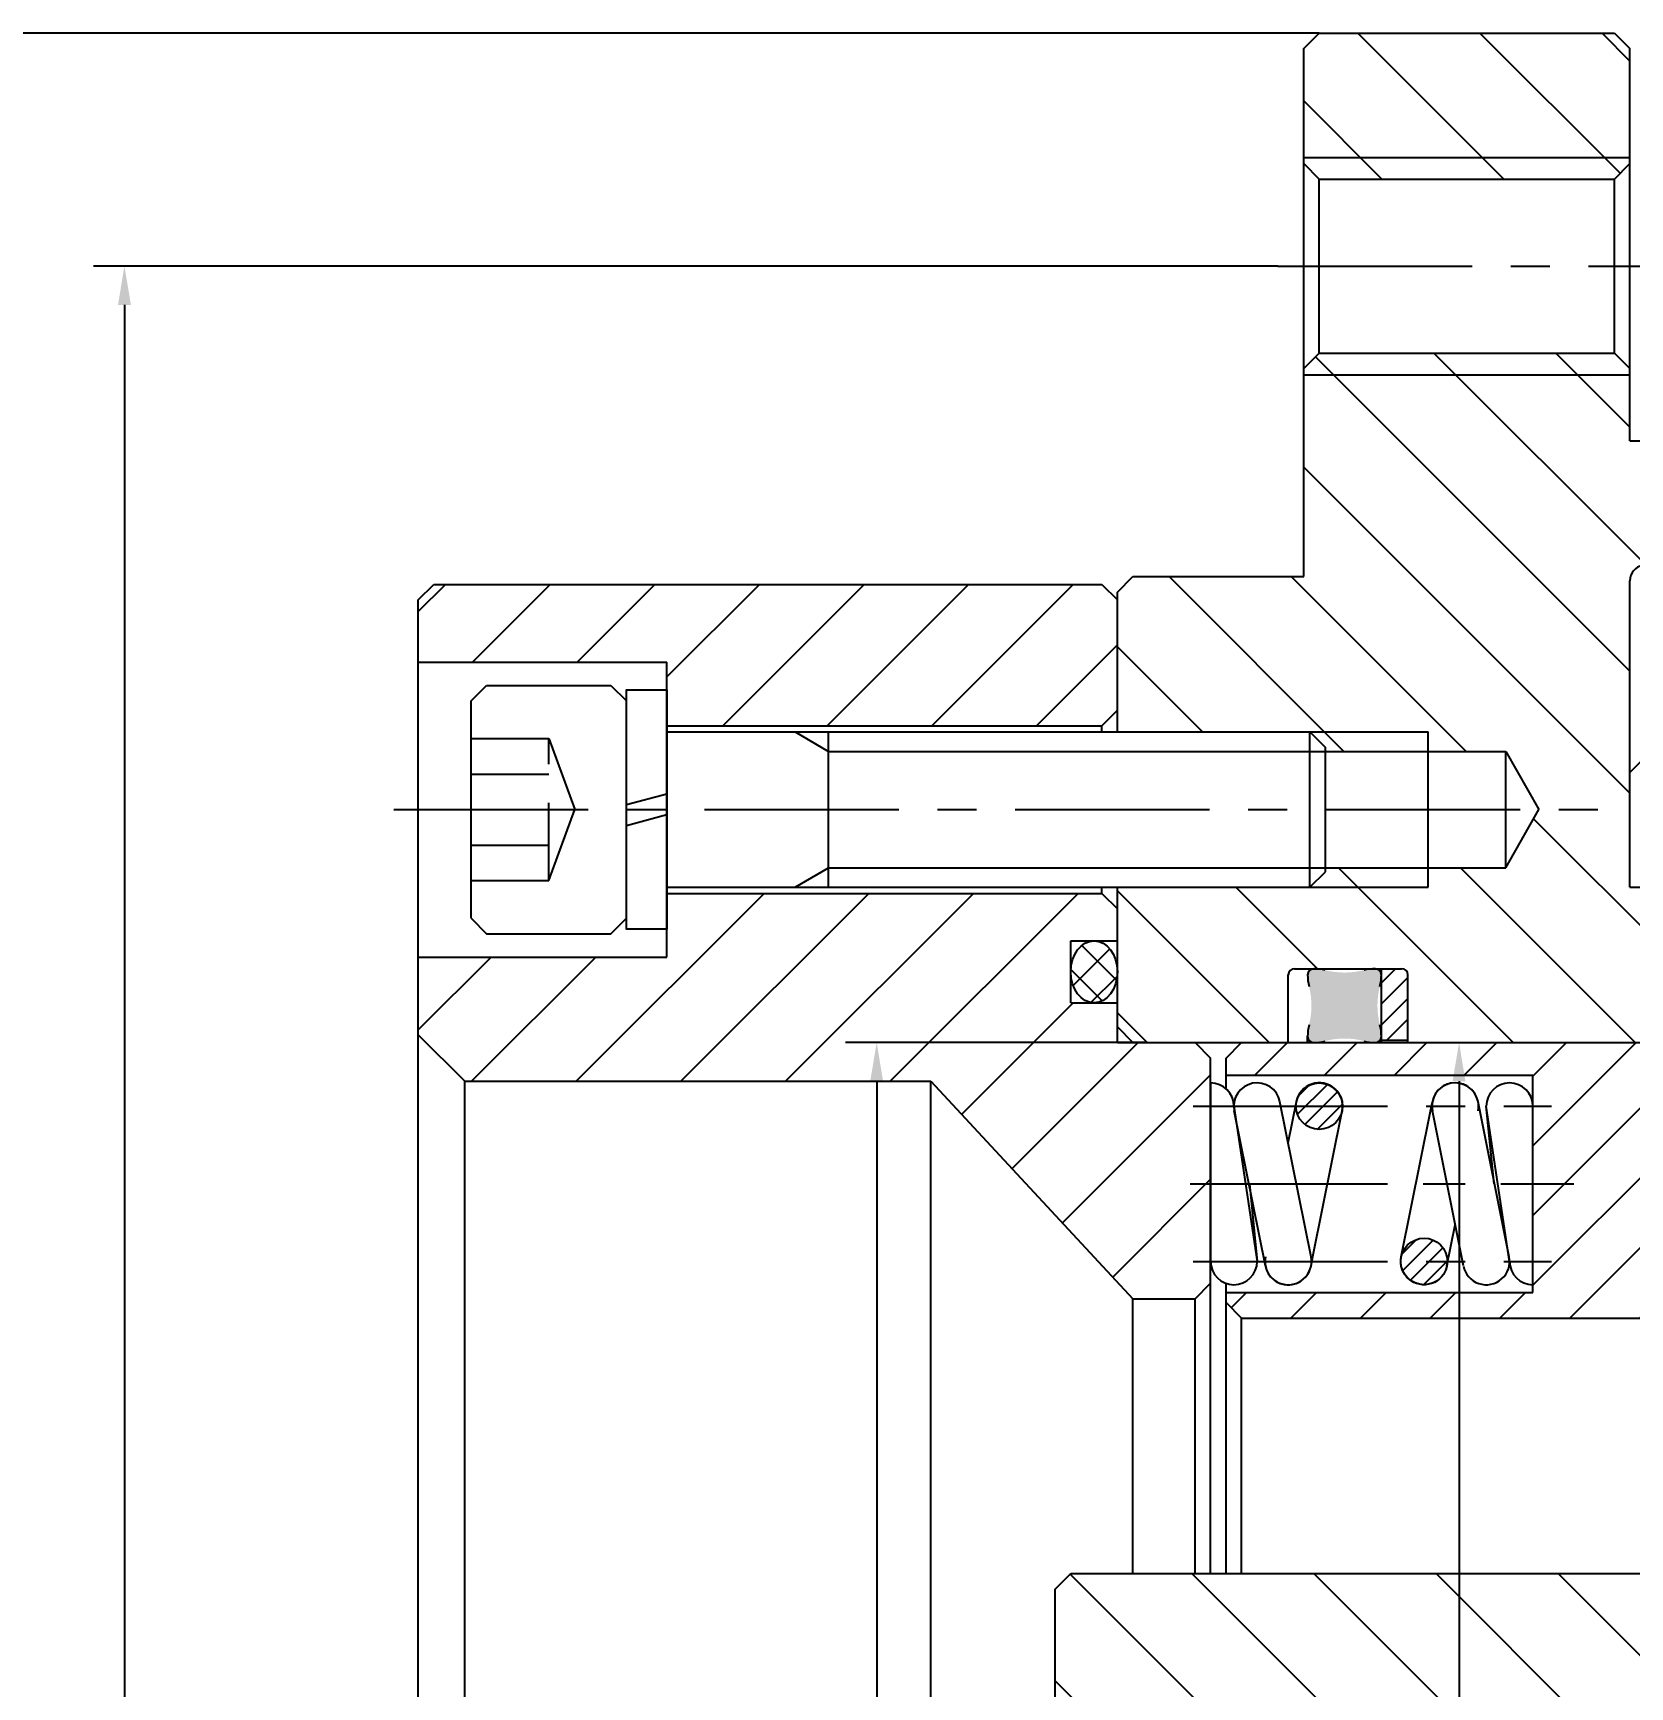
# Model space of a CAD drawing. Header units: millimetres. Extents: x -25 to 1862, y -10 to 2202.
# Drawn here: x 155.8 to 258.6, y 343.9 to 450.4 of the extents above; entities that cross this region are included whole.
import ezdxf

# ---------------------------------------------------------------- set-up
doc = ezdxf.new("R2010")
doc.units = ezdxf.units.MM
doc.header["$LTSCALE"] = 10
doc.header["$PDSIZE"] = 1
doc.linetypes.add('CENTER', pattern=[2, 1.25, -0.25, 0.25, -0.25])
doc.linetypes.add('DASHED', pattern=[0.75, 0.5, -0.25])
for name, color, linetype in [('1轮廓实线层', 7, 'Continuous'), ('2细线层', 4, 'Continuous'), ('3中心线层', 1, 'CENTER'), ('4虚线层', 6, 'DASHED'), ('5剖面线层', 2, 'Continuous'), ('7标注层', 4, 'Continuous')]:
    doc.layers.add(name, color=color, linetype=linetype)
doc.styles.add('PC_TEXTSTYLE', font='isocp.shx', dxfattribs={"width": 0.8, "bigfont": 'hzfs.shx'})
doc.styles.add('TH_GBDIM', font='romans.shx', dxfattribs={"width": 0.8, "bigfont": 'gbcbig.shx'})
doc.dimstyles.new('TH_GBDIM', dxfattribs={"dimtxt": 3.5, "dimasz": 2.5, "dimexe": 2, "dimexo": 0, "dimgap": 1.5, "dimtad": 1, "dimdec": 1, "dimzin": 0, "dimdsep": 46, "dimtxsty": 'TH_GBDIM', "dimcen": 2.5, "dimclrd": 130, "dimclre": 130, "dimclrt": 3, "dimadec": 0, "dimazin": 0, "dimtfac": 0.714286, "dimtdec": 1, "dimtmove": 0, "dimatfit": 3, "dimfxl": 1, "dimtzin": 0, "dimlwd": -1, "dimlwe": -1, "dimarcsym": 0})

# ---------------------------------------------------------------- blocks, each defined once
blk = doc.blocks.new('弹簧v2.0')
at = {"layer": '5剖面线层'}
h = blk.add_hatch(dxfattribs=at)
h.set_pattern_fill('ANSI31', color=256, scale=0.25, style=0)
h.set_pattern_definition([(45, (1861.24435, 859.8625), (-0.561266, 0.561266), [])])
h.paths.add_polyline_path([(1862.18, 859.28, 1), (1859.18, 859.28)])
h.paths.add_polyline_path([(1868.93, 849.28, 1), (1865.93, 849.28)])
h.paths.add_polyline_path([(1868.93, 849.28, -1), (1865.93, 849.28, -1)], flags=17)
h.paths.add_polyline_path([(1868.93, 849.28), (1865.93, 849.28, 1)], flags=0)
h.paths.add_polyline_path([(1862.18, 859.28), (1859.18, 859.28, 1)])
edge = h.paths.add_edge_path(flags=17)
edge.add_arc((1867.43, 849.28), 1.5, 0, 360)
at = {"layer": '1轮廓实线层'}
for p, q in [((1853.68, 860.78), (1853.68, 849.28)), ((1860.15, 849.57), (1858.15, 859.57)), ((1858.68, 856.93), (1859.21, 859.57)), ((1867.83, 858.96), (1867.96, 859.57)), ((1872.9, 849.57), (1870.9, 859.57)), ((1855.18, 859.28), (1856.68, 849.28)), ((1857.21, 848.99), (1855.21, 858.99)), ((1860.27, 849.6), (1862.15, 858.99)), ((1865.96, 849.57), (1867.83, 858.96)), ((1869.96, 848.99), (1867.96, 858.99)), ((1871.93, 854.28), (1871.43, 859.28)), ((1872.93, 849.28), (1871.43, 859.28)), ((1874.43, 847.78), (1874.43, 859.28)), ((1856.18, 854.28), (1856.68, 849.28)), ((1868.9, 848.99), (1869.43, 851.63)), ((1860.15, 848.99), (1860.27, 849.6))]:
    blk.add_line(p, q, dxfattribs=at)
for centre in [(1860.68, 859.28), (1867.43, 849.28)]:
    blk.add_circle(centre, 1.5, dxfattribs=at)
for centre, start, end in [((1853.68, 859.28), 0, 90), ((1856.68, 859.28), 11.3099, 191.3099), ((1860.68, 859.28), 348.6901, 168.6901), ((1869.43, 859.28), 11.3099, 191.3099), ((1869.43, 859.28), 11.3099, 168.6901), ((1872.93, 859.28), 0, 180), ((1869.43, 859.28), 348.6901, 11.3099), ((1855.18, 849.28), 180, 0), ((1858.68, 849.28), 168.6901, 191.3099), ((1858.68, 849.28), 191.3099, 11.3099), ((1858.68, 849.28), 191.3099, 348.6901), ((1871.43, 849.28), 191.3099, 11.3099), ((1874.43, 849.28), 180, 270)]:
    blk.add_arc(centre, 1.5, start, end, dxfattribs=at)
at = {"layer": '1轮廓实线层', "extrusion": (2.40165e-17, 1.20083e-16, -1)}
blk.add_arc((-1867.43, 849.28), 1.5, 191.3099, 11.3099, dxfattribs=at)
at = {"layer": '3中心线层'}
for p, q in [((1852.57, 859.28), (1875.62, 859.28)), ((1852.57, 854.28), (1875.62, 854.28)), ((1852.57, 849.28), (1875.62, 849.28))]:
    blk.add_line(p, q, dxfattribs=at)
at = {"layer": '1轮廓实线层', "style": 'PC_TEXTSTYLE'}
blk.add_text('TH_SUPERPART', height=1e-29, dxfattribs=at).set_placement((1853.68, 854.28))
blk = doc.blocks.new('*D38')
at = {"layer": '7标注层', "color": 130}
for p, q in [((238.59, 450.41), (150.12, 450.41)), ((152.12, 447.91), (152.12, 192.91)), ((238.59, 190.41), (150.12, 190.41))]:
    blk.add_line(p, q, dxfattribs=at)
for points in [[(151.7, 447.91), (152.53, 447.91), (152.12, 450.41)], [(151.7, 192.91), (152.53, 192.91), (152.12, 190.41)]]:
    blk.add_solid(points, dxfattribs=at)
at = {"layer": 'Defpoints', "color": 0}
for p in [(238.59, 450.41), (152.12, 190.41), (238.59, 190.41)]:
    blk.add_point(p, dxfattribs=at)
at = {"layer": '7标注层', "color": 3, "insert": (148.87, 320.41), "char_height": 3.5, "attachment_point": 5, "rotation": 90, "style": 'TH_GBDIM'}
blk.add_mtext('{%%c260.0}{}{}', dxfattribs=at)
blk = doc.blocks.new('*D42')
at = {"layer": '7标注层', "color": 130}
for p, q in [((235.93, 435.41), (159.67, 435.41)), ((161.67, 432.91), (161.67, 207.91)), ((235.93, 205.41), (159.67, 205.41))]:
    blk.add_line(p, q, dxfattribs=at)
for points in [[(161.26, 432.91), (162.09, 432.91), (161.67, 435.41)], [(161.26, 207.91), (162.09, 207.91), (161.67, 205.41)]]:
    blk.add_solid(points, dxfattribs=at)
at = {"layer": 'Defpoints', "color": 0}
for p in [(235.93, 435.41), (161.67, 205.41), (235.93, 205.41)]:
    blk.add_point(p, dxfattribs=at)
at = {"layer": '7标注层', "color": 3, "insert": (158.42, 320.41), "char_height": 3.5, "attachment_point": 5, "rotation": 90, "style": 'TH_GBDIM'}
blk.add_mtext('{%%c230.0}{}{}', dxfattribs=at)
blk = doc.blocks.new('*D48')
at = {"layer": '7标注层', "color": 130}
for p, q in [((227.36, 385.41), (208.1, 385.41)), ((210.1, 382.91), (210.1, 257.91)), ((227.36, 255.41), (208.1, 255.41))]:
    blk.add_line(p, q, dxfattribs=at)
for points in [[(209.68, 382.91), (210.51, 382.91), (210.1, 385.41)], [(209.68, 257.91), (210.51, 257.91), (210.1, 255.41)]]:
    blk.add_solid(points, dxfattribs=at)
at = {"layer": 'Defpoints', "color": 0}
for p in [(227.36, 385.41), (210.1, 255.41), (227.36, 255.41)]:
    blk.add_point(p, dxfattribs=at)
at = {"layer": '7标注层', "color": 3, "insert": (205.93, 320.41), "char_height": 3.5, "attachment_point": 5, "rotation": 90, "style": 'TH_GBDIM'}
blk.add_mtext('{%%c130.0}{}{H7/h6}', dxfattribs=at)
blk = doc.blocks.new('*D52')
at = {"layer": '7标注层', "color": 130}
for p, q in [((247.59, 385.41), (249.59, 385.41)), ((247.59, 382.91), (247.59, 257.91)), ((247.59, 255.41), (245.59, 255.41))]:
    blk.add_line(p, q, dxfattribs=at)
for points in [[(247.17, 382.91), (248, 382.91), (247.59, 385.41)], [(247.17, 257.91), (248, 257.91), (247.59, 255.41)]]:
    blk.add_solid(points, dxfattribs=at)
at = {"layer": 'Defpoints', "color": 0}
for p in [(247.59, 385.41), (247.59, 255.41), (247.59, 255.41)]:
    blk.add_point(p, dxfattribs=at)
at = {"layer": '7标注层', "color": 3, "insert": (243.42, 320.41), "char_height": 3.5, "attachment_point": 5, "rotation": 90, "style": 'TH_GBDIM'}
blk.add_mtext('{%%c130.0}{}{H7/h6}', dxfattribs=at)

msp = doc.modelspace()

# ---------------------------------------------------------------- hatches: boundary and pattern name
at = {"layer": '5剖面线层'}
h = msp.add_hatch(dxfattribs=at)
h.set_pattern_fill('ANSI31', color=256, scale=1.75, angle=90, style=0)
h.paths.add_polyline_path([(277.09, 423.16), (276.09, 424.16), (258.59, 424.16), (258.59, 428.41), (237.59, 428.41), (237.59, 415.41), (226.59, 415.41), (225.59, 414.41), (225.59, 405.41), (245.59, 405.41), (245.59, 404.16), (250.59, 404.16), (252.72, 400.41), (252.73, 400.41), (250.59, 396.66), (245.59, 396.66), (245.59, 395.41), (225.59, 395.41), (225.59, 386.41), (226.59, 385.41), (236.59, 385.41), (236.59, 389.76, -0.414214), (236.99, 390.16), (243.89, 390.16, -0.414214), (244.29, 389.76), (244.29, 385.41), (269.59, 385.41), (270.59, 384.41), (270.59, 378.91), (271.59, 377.91), (276.59, 377.91), (276.59, 382.26, -0.414214), (276.99, 382.66), (283.89, 382.66, -0.414214), (284.29, 382.26), (284.29, 377.91), (304.59, 377.91), (305.59, 376.91), (305.59, 370.41), (369.59, 370.41), (369.59, 388.21), (367.59, 390.21), (354.59, 390.21), (354.59, 385.41), (347.59, 385.41), (347.59, 390.26), (296.59, 390.26), (296.59, 394.41), (295.59, 395.41), (258.59, 395.41), (258.59, 415.15, -0.36397), (259.41, 416.13), (272.59, 418.46, -0.150292), (276.34, 418.16), (276.59, 418.16, 0.414214), (277.09, 418.66)])
h.paths.add_polyline_path([(258.59, 449.41), (257.59, 450.41), (238.59, 450.41), (237.59, 449.41), (237.59, 442.41), (258.59, 442.41)])
h.paths.add_polyline_path([(258.59, 442.01), (258.59, 442.41), (237.59, 442.41), (237.59, 442.01), (238.59, 441.01), (257.59, 441.01)])
h.paths.add_polyline_path([(257.59, 429.81), (238.59, 429.81), (237.59, 428.81), (237.59, 428.41), (258.59, 428.41), (258.59, 428.81)])
h.paths.add_polyline_path([(245.59, 405.41), (237.99, 405.41), (238.99, 404.41), (238.99, 404.16), (245.59, 404.16)], flags=17)
h.paths.add_polyline_path([(245.59, 396.66), (238.99, 396.66), (238.99, 396.41), (237.99, 395.41), (245.59, 395.41)], flags=17)
h.paths.add_polyline_path([(369.59, 270.41), (305.59, 270.41), (305.59, 263.91), (304.59, 262.91), (284.29, 262.91), (284.29, 258.56, -0.414214), (283.89, 258.16), (276.99, 258.16, -0.414214), (276.59, 258.56), (276.59, 262.91), (271.59, 262.91), (270.59, 261.91), (270.59, 256.41), (269.59, 255.41), (269.01, 255.41), (225.59, 234.24), (225.59, 226.91), (225.59, 226.41), (226.59, 225.41), (237.59, 225.41), (237.59, 212.41), (258.59, 212.41), (258.59, 216.66), (276.09, 216.66), (277.09, 217.66), (277.09, 222.16, 0.414214), (276.59, 222.66), (276.34, 222.66, -0.150292), (272.59, 222.37), (259.41, 224.69, -0.36397), (258.59, 225.68), (258.59, 245.41), (295.59, 245.41), (296.59, 246.41), (296.59, 250.56), (347.59, 250.56), (347.59, 255.41), (354.59, 255.41), (354.59, 253.81), (369.59, 253.81)])
h.paths.add_polyline_path([(258.59, 212.01), (258.59, 212.41), (237.59, 212.41), (237.59, 212.01), (238.59, 211.01), (257.59, 211.01)])
h.paths.add_polyline_path([(257.59, 199.81), (238.59, 199.81), (237.59, 198.81), (237.59, 198.41), (258.59, 198.41), (258.59, 198.81)])
h.paths.add_polyline_path([(258.59, 198.41), (237.59, 198.41), (237.59, 191.41), (238.59, 190.41), (257.59, 190.41), (258.59, 191.41)])
h.paths.add_polyline_path([(262.16, 255.41), (244.29, 255.41), (244.29, 251.06, -0.414214), (243.89, 250.66), (236.99, 250.66, -0.414214), (236.59, 251.06), (236.59, 255.41), (226.59, 255.41), (225.59, 254.41), (225.59, 240.41), (231.39, 240.41)], flags=17)
h = msp.add_hatch(dxfattribs=at)
h.set_pattern_fill('ANSI31', color=256, scale=0.75, style=0)
h.set_pattern_definition([(45, (110.835, -10.9937), (-1.683798, 1.683798), [])])
h.paths.add_polyline_path([(277.59, 407.91), (277.59, 414.91, 0.491009), (276.33, 415.88, 0.491009), (275.08, 414.91), (275.08, 413.95, -0.243812), (274.66, 413.13), (262.15, 404.31, -0.309943), (261.02, 404.29), (260.34, 404.74, 0.148069), (259.78, 404.91, 0.47973), (258.59, 403.91), (258.59, 402.18), (275.41, 401.91)])
h.paths.add_polyline_path([(280.51, 413.13, -0.243812), (280.09, 413.95), (280.09, 414.91, 0.491009), (278.84, 415.88, 0.491009), (277.59, 414.91), (277.59, 407.91), (279.76, 401.91), (296.59, 402.18), (296.59, 403.91, 0.414214), (295.59, 404.91, 0.200344), (294.84, 404.74), (294.16, 404.29, -0.309943), (293.03, 404.31)])
h.paths.add_polyline_path([(275.41, 238.91), (258.59, 238.64), (258.59, 236.91, 0.414214), (259.59, 235.91, 0.333031), (260.74, 236.25, -0.422946), (262.15, 236.52), (274.66, 227.69, -0.243812), (275.08, 226.88), (275.08, 225.91, 0.491009), (276.33, 224.94, 0.491009), (277.59, 225.91), (277.59, 232.91)])
h.paths.add_polyline_path([(294.16, 236.53), (294.84, 236.08, 0.148069), (295.39, 235.91, 0.47973), (296.59, 236.91), (296.59, 238.64), (279.76, 238.91), (277.59, 232.91), (277.59, 225.91, 0.491009), (278.84, 224.94, 0.491009), (280.09, 225.91), (280.09, 226.88, -0.243812), (280.51, 227.69), (293.03, 236.52, -0.309943)])
h = msp.add_hatch(dxfattribs=at)
h.set_pattern_fill('ANSI31', color=256, scale=1.5, angle=180, style=0)
h.set_pattern_definition([(225, (613.501, 576.6606), (3.367596, -3.367596), [])])
h.paths.add_polyline_path([(180.59, 243.91), (182.59, 243.91), (182.59, 241.31), (225.59, 241.31), (225.59, 246.81), (225.59, 248.86), (222.59, 248.86), (222.59, 252.86), (225.59, 252.86), (225.59, 255.41), (230.59, 255.41), (231.59, 256.41), (231.59, 270.91), (230.59, 271.91), (226.59, 271.91), (213.59, 257.91), (183.59, 257.91), (180.59, 254.91)])
h.paths.add_polyline_path([(180.59, 226.91), (181.59, 225.91), (224.59, 225.91), (225.59, 226.91), (225.59, 228.91), (225.59, 230.51), (195.82, 230.51), (182.59, 230.51), (182.59, 227.91), (180.59, 227.91)])
h.paths.add_polyline_path([(180.59, 385.91), (183.59, 382.91), (213.59, 382.91), (226.59, 368.91), (230.59, 368.91), (231.59, 369.91), (231.59, 384.41), (230.59, 385.41), (225.59, 385.41), (225.59, 387.96), (222.59, 387.96), (222.59, 391.96), (225.59, 391.96), (225.59, 394.01), (224.59, 395.01), (196.59, 395.01), (196.59, 390.91), (180.59, 390.91)])
h.paths.add_polyline_path([(180.59, 409.91), (186.77, 409.91), (196.59, 409.91), (196.59, 405.81), (224.59, 405.81), (225.59, 406.81), (225.59, 413.91), (224.59, 414.91), (181.59, 414.91), (180.59, 413.91)])
h = msp.add_hatch(dxfattribs=at)
h.set_pattern_fill('ANSI37', color=256, scale=0.5, style=0)
h.set_pattern_definition([(45, (58.1715, 0), (-1.122532, 1.122532), []), (135, (58.1715, 0), (-1.122532, -1.122532), [])])
edge = h.paths.add_edge_path()
edge.add_ellipse((224.09, 389.96), major_axis=(0, -2), ratio=0.75, start_angle=0, end_angle=90)
edge.add_ellipse((224.09, 389.96), major_axis=(0, -2), ratio=0.75, start_angle=90, end_angle=180)
edge.add_ellipse((224.09, 389.96), major_axis=(0, -2), ratio=0.75, start_angle=180, end_angle=270)
edge.add_ellipse((224.09, 389.96), major_axis=(0, -2), ratio=0.75, start_angle=270, end_angle=360)
edge = h.paths.add_edge_path()
edge.add_ellipse((224.09, 250.86), major_axis=(0, 2), ratio=0.75, start_angle=270, end_angle=360)
edge.add_ellipse((224.09, 250.86), major_axis=(0, 2), ratio=0.75, start_angle=0, end_angle=90)
edge.add_ellipse((224.09, 250.86), major_axis=(0, 2), ratio=0.75, start_angle=90, end_angle=180)
edge.add_ellipse((224.09, 250.86), major_axis=(0, 2), ratio=0.75, start_angle=180, end_angle=270)
h = msp.add_hatch(color=256, dxfattribs=at)
h.paths.add_polyline_path([(242.49, 389.03, 0.062175), (242.59, 389.76, 0.413427), (242.19, 390.16, 0.061847), (241.45, 390.07, -0.125988), (238.97, 390.07, 0.062175), (238.23, 390.16, 0.413427), (237.84, 389.76, 0.061847), (237.93, 389.03, -0.125988), (237.93, 386.55, 0.062175), (237.84, 385.81, 0.413427), (238.24, 385.41, 0.061847), (238.97, 385.51, -0.125988), (241.45, 385.51, 0.062175), (242.19, 385.41, 0.413427), (242.59, 385.81, 0.061847), (242.49, 386.55, -0.125988)])
h.paths.add_polyline_path([(282.49, 381.53, 0.062175), (282.59, 382.26, 0.413427), (282.19, 382.66, 0.061847), (281.45, 382.57, -0.125988), (278.97, 382.57, 0.062175), (278.23, 382.66, 0.413427), (277.84, 382.26, 0.061847), (277.93, 381.53, -0.125988), (277.93, 379.05, 0.062175), (277.84, 378.31, 0.413427), (278.24, 377.91, 0.061847), (278.97, 378.01, -0.125988), (281.45, 378.01, 0.062175), (282.19, 377.91, 0.413427), (282.59, 378.31, 0.061847), (282.49, 379.05, -0.125988)])
h.paths.add_polyline_path([(242.49, 254.28, 0.062175), (242.59, 255.01, 0.413427), (242.19, 255.41, 0.061847), (241.45, 255.32, -0.125988), (238.97, 255.32, 0.062175), (238.23, 255.41, 0.413427), (237.84, 255.01, 0.061847), (237.93, 254.28, -0.125988), (237.93, 251.8, 0.062175), (237.84, 251.06, 0.413427), (238.24, 250.66, 0.061847), (238.97, 250.76, -0.125988), (241.45, 250.76, 0.062175), (242.19, 250.66, 0.413427), (242.59, 251.06, 0.061847), (242.49, 251.8, -0.125988)])
h.paths.add_polyline_path([(282.49, 261.78, 0.062175), (282.59, 262.51, 0.413427), (282.19, 262.91, 0.061847), (281.45, 262.82, -0.125988), (278.97, 262.82, 0.062175), (278.23, 262.91, 0.413427), (277.84, 262.51, 0.061847), (277.93, 261.78, -0.125988), (277.93, 259.3, 0.062175), (277.84, 258.56, 0.413427), (278.24, 258.16, 0.061847), (278.97, 258.26, -0.125988), (281.45, 258.26, 0.062175), (282.19, 258.16, 0.413427), (282.59, 258.56, 0.061847), (282.49, 259.3, -0.125988)])
h = msp.add_hatch(dxfattribs=at)
h.set_pattern_fill('ANSI31', color=256, scale=0.3, style=0)
h.set_pattern_definition([(45, (-1224.1542, -561.5818), (-0.6735192, 0.6735192), [])])
h.paths.add_polyline_path([(244.29, 255.26), (242.59, 255.26), (242.59, 250.66), (243.89, 250.66, 0.414214), (244.29, 251.06)])
h.paths.add_polyline_path([(244.29, 389.76, 0.414214), (243.89, 390.16), (242.59, 390.16), (242.59, 385.56), (244.29, 385.56)])
h.paths.add_polyline_path([(284.29, 382.26, 0.414214), (283.89, 382.66), (282.59, 382.66), (282.59, 378.06), (284.29, 378.06)])
h.paths.add_polyline_path([(284.29, 262.76), (282.59, 262.76), (282.59, 258.16), (283.89, 258.16, 0.414214), (284.29, 258.56)])
h = msp.add_hatch(dxfattribs=at)
h.set_pattern_fill('ANSI31', color=256, angle=180, style=0)
h.set_pattern_definition([(225, (563.4275, 478.809), (2.245064, -2.245064), [])])
edge = h.paths.add_edge_path()
edge.add_line((252.34, 257.51), (232.59, 257.51))
edge.add_line((232.59, 257.51), (232.59, 256.41))
edge.add_line((232.59, 256.41), (233.59, 255.41))
edge.add_line((233.59, 255.41), (259.59, 255.41))
edge.add_line((259.59, 255.41), (260.59, 256.41))
edge.add_line((260.59, 256.41), (260.59, 257.91))
edge.add_arc((265.59, 257.91), 5, 450, 540, ccw=False)
edge.add_line((265.59, 262.91), (300.59, 262.91))
edge.add_line((300.59, 262.91), (301.59, 263.91))
edge.add_line((301.59, 263.91), (301.59, 274.41))
edge.add_line((301.59, 274.41), (301.59, 275.23))
edge.add_line((301.59, 275.23), (301.59, 276.41))
edge.add_line((301.59, 276.41), (308.59, 276.41))
edge.add_line((308.59, 276.41), (309.59, 277.41))
edge.add_line((309.59, 277.41), (309.59, 288.41))
edge.add_line((309.59, 288.41), (308.59, 289.41))
edge.add_line((308.59, 289.41), (295.19, 289.41))
edge.add_line((295.19, 289.41), (294.19, 288.41))
edge.add_line((294.19, 288.41), (294.19, 273.16))
edge.add_line((294.19, 273.16), (233.59, 273.16))
edge.add_line((233.59, 273.16), (232.59, 272.16))
edge.add_line((232.59, 272.16), (232.59, 271.51))
edge.add_line((232.59, 271.51), (252.34, 271.51))
edge.add_line((252.34, 271.51), (252.34, 257.51))
edge = h.paths.add_edge_path()
edge.add_line((294.19, 352.41), (295.19, 351.41))
edge.add_line((295.19, 351.41), (308.59, 351.41))
edge.add_line((308.59, 351.41), (309.59, 352.41))
edge.add_line((309.59, 352.41), (309.59, 363.41))
edge.add_line((309.59, 363.41), (308.59, 364.41))
edge.add_line((308.59, 364.41), (301.59, 364.41))
edge.add_line((301.59, 364.41), (301.59, 365.85))
edge.add_line((301.59, 365.85), (301.59, 366.41))
edge.add_line((301.59, 366.41), (301.59, 376.91))
edge.add_line((301.59, 376.91), (300.59, 377.91))
edge.add_line((300.59, 377.91), (265.59, 377.91))
edge.add_arc((265.59, 382.91), 5, 180, 270, ccw=False)
edge.add_line((260.59, 382.91), (260.59, 384.41))
edge.add_line((260.59, 384.41), (259.59, 385.41))
edge.add_line((259.59, 385.41), (233.59, 385.41))
edge.add_line((233.59, 385.41), (232.59, 384.41))
edge.add_line((232.59, 384.41), (232.59, 383.31))
edge.add_line((232.59, 383.31), (252.34, 383.31))
edge.add_line((252.34, 383.31), (252.34, 369.31))
edge.add_line((252.34, 369.31), (232.59, 369.31))
edge.add_line((232.59, 369.31), (232.59, 368.66))
edge.add_line((232.59, 368.66), (233.59, 367.66))
edge.add_line((233.59, 367.66), (294.19, 367.66))
edge.add_line((294.19, 367.66), (294.19, 352.41))
h = msp.add_hatch(dxfattribs=at)
h.set_pattern_fill('ANSI31', color=256, scale=1.75, angle=-90, style=0)
h.set_pattern_definition([(315, (282.096, 338.787), (3.92886, 3.92886), [])])
h.paths.add_polyline_path([(330.59, 331.91), (330.59, 331.41), (331.69, 331.41), (331.69, 331.91), (351.59, 331.91), (351.59, 346.41), (281.59, 346.41), (273.14, 351.21), (222.59, 351.21), (221.59, 350.21), (221.59, 335.41), (251.59, 335.41), (251.59, 332.41), (321.59, 332.41), (321.59, 331.91)])
h.paths.add_polyline_path([(351.59, 294.41), (351.59, 308.91), (331.69, 308.91), (331.69, 309.41), (330.59, 309.41), (330.59, 308.91), (321.59, 308.91), (321.59, 308.41), (251.59, 308.41), (251.59, 305.41), (221.59, 305.41), (221.59, 290.61), (222.59, 289.61), (273.14, 289.61), (281.59, 294.41)])

# ---------------------------------------------------------------- linework, layer by layer
at = {"layer": '1轮廓实线层'}
for p, q in [((237.59, 449.41), (238.59, 450.41)), ((238.59, 450.41), (257.59, 450.41)), ((257.59, 450.41), (258.59, 449.41)), ((237.59, 415.41), (237.59, 449.41)), ((258.59, 424.16), (258.59, 449.41)), ((237.59, 442.01), (238.59, 441.01)), ((257.59, 441.01), (258.59, 442.01)), ((238.59, 441.01), (257.59, 441.01)), ((238.59, 429.81), (238.59, 441.01)), ((257.59, 429.81), (257.59, 441.01)), ((237.59, 428.81), (238.59, 429.81)), ((238.59, 429.81), (257.59, 429.81)), ((257.59, 429.81), (258.59, 428.81)), ((258.59, 424.16), (276.09, 424.16)), ((225.59, 414.41), (226.59, 415.41)), ((226.59, 415.41), (237.59, 415.41)), ((180.59, 413.91), (181.59, 414.91)), ((181.59, 414.91), (224.59, 414.91)), ((224.59, 414.91), (225.59, 413.91)), ((225.59, 405.41), (225.59, 414.41)), ((258.59, 395.41), (258.59, 415.15)), ((180.59, 226.91), (180.59, 413.91)), ((180.59, 409.91), (196.59, 409.91)), ((196.59, 390.91), (196.59, 409.91)), ((183.99, 407.41), (184.99, 408.41)), ((184.99, 408.41), (192.99, 408.41)), ((192.99, 408.41), (193.99, 407.41)), ((183.99, 393.41), (183.99, 407.41)), ((193.99, 393.41), (193.99, 407.41)), ((196.59, 405.81), (224.59, 405.81)), ((224.59, 405.81), (225.59, 406.81)), ((224.59, 405.41), (224.59, 405.81)), ((196.59, 405.41), (245.59, 405.41)), ((206.99, 395.41), (206.99, 405.41)), ((237.99, 405.41), (238.99, 404.41)), ((237.99, 395.41), (237.99, 405.41)), ((245.59, 395.41), (245.59, 405.41)), ((226.59, 404.16), (250.59, 404.16)), ((238.99, 396.41), (238.99, 404.41)), ((250.59, 396.66), (250.59, 404.16)), ((250.59, 404.16), (252.72, 400.41)), ((193.99, 400.74), (196.59, 401.43)), ((193.99, 399.39), (196.59, 400.09)), ((250.59, 396.66), (252.73, 400.41)), ((229.99, 396.66), (250.59, 396.66)), ((237.99, 395.41), (238.99, 396.41)), ((196.59, 395.41), (245.59, 395.41)), ((224.59, 395.01), (224.59, 395.41)), ((225.59, 385.41), (225.59, 395.41)), ((258.59, 395.41), (295.59, 395.41)), ((196.59, 395.01), (224.59, 395.01)), ((224.59, 395.01), (225.59, 394.01)), ((183.99, 393.41), (184.99, 392.41)), ((192.99, 392.41), (193.99, 393.41)), ((184.99, 392.41), (192.99, 392.41)), ((222.59, 391.96), (225.59, 391.96)), ((222.59, 387.96), (222.59, 391.96)), ((180.59, 390.91), (196.59, 390.91)), ((236.99, 390.16), (243.89, 390.16)), ((242.59, 385.41), (242.59, 390.16)), ((236.59, 385.41), (236.59, 389.76)), ((237.84, 389.76), (237.84, 389.77)), ((244.29, 385.41), (244.29, 389.76)), ((222.59, 387.96), (225.59, 387.96)), ((180.59, 385.91), (183.59, 382.91)), ((225.59, 386.41), (226.59, 385.41)), ((237.84, 385.8), (237.84, 385.81)), ((237.84, 385.41), (237.84, 385.81)), ((242.59, 385.56), (244.29, 385.56)), ((225.59, 385.41), (269.59, 385.41)), ((230.59, 385.41), (231.59, 384.41)), ((232.59, 384.41), (233.59, 385.41)), ((231.59, 351.21), (231.59, 384.41)), ((232.59, 382.43), (232.59, 384.41)), ((183.59, 382.91), (213.59, 382.91)), ((183.59, 257.91), (183.59, 382.91)), ((213.59, 382.91), (226.59, 368.91)), ((213.59, 257.91), (213.59, 382.91)), ((232.59, 383.31), (252.34, 383.31)), ((252.34, 369.31), (252.34, 383.31)), ((230.59, 368.91), (231.59, 369.91)), ((232.59, 351.21), (232.59, 369.9)), ((226.59, 351.21), (226.59, 368.91)), ((226.59, 368.91), (230.59, 368.91)), ((230.59, 351.21), (230.59, 368.91)), ((232.59, 369.31), (252.34, 369.31)), ((232.59, 368.66), (233.59, 367.66)), ((233.59, 367.66), (293.19, 367.66)), ((233.59, 351.21), (233.59, 367.66)), ((221.59, 350.21), (222.59, 351.21)), ((222.59, 351.21), (350.59, 351.21)), ((221.59, 290.61), (221.59, 350.21))]:
    msp.add_line(p, q, dxfattribs=at)
for points in [[(193.99, 400.41), (193.99, 408.11), (196.59, 408.11), (196.59, 400.41)], [(196.59, 400.41), (196.59, 392.71), (193.99, 392.71), (193.99, 400.41)]]:
    msp.add_lwpolyline(points, dxfattribs=at)
for centre, radius, start, end in [((259.59, 415.15), 1, 100, 180), ((236.99, 389.76), 0.4, 90, 180), ((238.24, 389.76), 0.4, 90, 180), ((238.23, 387.16), 3, 75.6385, 90), ((242.2, 387.16), 3, 90, 104.3615), ((242.19, 389.76), 0.4, 0, 90), ((243.89, 389.76), 0.4, 0, 90), ((240.84, 389.77), 3, 180, 194.3615), ((239.59, 389.77), 3, 345.6385, 0), ((240.84, 385.8), 3, 165.6385, 180), ((238.24, 385.81), 0.4, 180, 270), ((242.19, 385.81), 0.4, 270, 0), ((239.59, 385.8), 3, 0, 14.3615), ((238.23, 388.41), 3, 270, 284.3615), ((242.2, 388.41), 3, 255.6385, 270)]:
    msp.add_arc(centre, radius, start, end, dxfattribs=at)
msp.add_ellipse((224.09, 389.96), major_axis=(0, -2), ratio=0.75, dxfattribs=at)
at = {"layer": '2细线层'}
for p, q in [((237.59, 442.41), (258.59, 442.41)), ((237.59, 428.41), (258.59, 428.41)), ((204.86, 405.41), (206.99, 404.16)), ((228.99, 405.41), (245.59, 405.41)), ((206.99, 404.16), (238.99, 404.16)), ((204.86, 395.41), (206.99, 396.66)), ((206.99, 396.66), (238.99, 396.66)), ((228.99, 395.41), (245.59, 395.41))]:
    msp.add_line(p, q, dxfattribs=at)
at = {"layer": '3中心线层'}
for p, q in [((235.93, 435.41), (260.25, 435.41)), ((179.02, 400.41), (257.42, 400.41)), ((230.27, 376.31), (254.97, 376.31))]:
    msp.add_line(p, q, dxfattribs=at)
at = {"layer": '4虚线层'}
for p, q in [((183.99, 404.99), (188.99, 404.99)), ((188.99, 395.84), (188.99, 404.99)), ((188.99, 404.99), (190.67, 400.41)), ((183.99, 402.7), (188.99, 402.7)), ((188.99, 395.84), (190.67, 400.41)), ((183.99, 398.12), (188.99, 398.12)), ((183.99, 395.84), (188.99, 395.84))]:
    msp.add_line(p, q, dxfattribs=at)

# ---------------------------------------------------------------- block references
at = {"layer": '1轮廓实线层'}
msp.add_blockref('弹簧v2.0', (-1622.09, -477.97), dxfattribs=at)

# ---------------------------------------------------------------- texts
at = {"style": 'PC_TEXTSTYLE'}
msp.add_text('TH_SUPERPART', height=1e-29, dxfattribs=at).set_placement((193.99, 400.41))

# ---------------------------------------------------------------- dimensions: what is measured, and where the dimension line sits
at = {"layer": '7标注层'}
dim = msp.add_linear_dim(base=(152.12, 190.41), p1=(238.59, 450.41), p2=(238.59, 190.41), angle=90, text='{%%c<>}{}{}', dimstyle='TH_GBDIM', override={"dimgap": 1.5, "dimtad": 1, "dimjust": 0, "dimdec": 1, "dimlfac": 1, "dimse1": 0, "dimse2": 0, "dimsd1": 0, "dimsd2": 0}, dxfattribs=at)
dim.commit()
dim.dimension.update_dxf_attribs({"geometry": '*D38', "text_midpoint": (152.12, 320.41), "dimtype": 160})
for base, p1, p2, text, picture, middle in [((161.67, 205.41), (235.93, 435.41), (235.93, 205.41), '{%%c<>}{}{}', '*D42', (158.42, 320.41)), ((210.1, 255.41), (227.36, 385.41), (227.36, 255.41), '{%%c<>}{}{H7/h6}', '*D48', (205.93, 320.41)), ((247.59, 255.41), (247.59, 385.41), (247.59, 255.41), '{%%c<>}{}{H7/h6}', '*D52', (243.42, 320.41))]:
    dim = msp.add_linear_dim(base=base, p1=p1, p2=p2, angle=90, text=text, dimstyle='TH_GBDIM', override={"dimgap": 1.5, "dimtad": 1, "dimjust": 0, "dimdec": 1, "dimlfac": 1, "dimse1": 0, "dimse2": 0, "dimsd1": 0, "dimsd2": 0}, dxfattribs=at)
    dim.commit()
    dim.dimension.update_dxf_attribs({"geometry": picture, "text_midpoint": middle})

doc.saveas('drawing.dxf')
